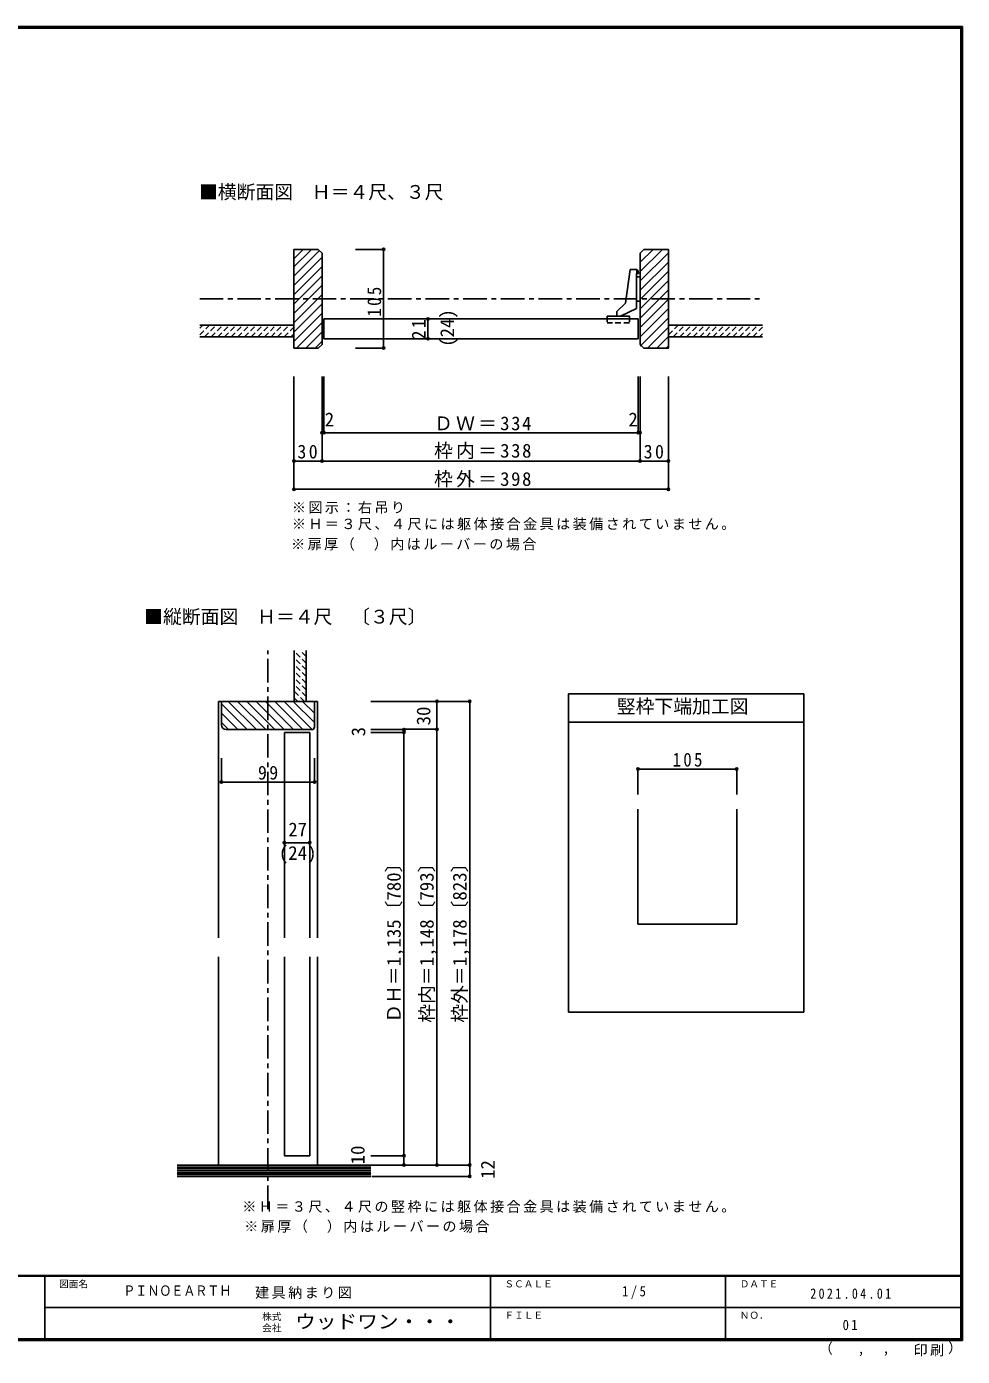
# Model space of a CAD drawing. Units: millimetres at full size, sheet at 1:5. Extents: x -973 to 977, y -718 to 696.
# Drawn here: x -18 to 977, y -718 to 696 of the extents above; entities that cross this region are included whole.
import ezdxf
from ezdxf.enums import TextEntityAlignment as Align

# ---------------------------------------------------------------- set-up
doc = ezdxf.new("R2010")
doc.units = ezdxf.units.MM
doc.header["$LTSCALE"] = 5
doc.header["$PDMODE"] = 32
doc.header["$PDSIZE"] = 2.5
doc.linetypes.add('CHAIN1', pattern=[8, 5, -1, 1, -1])
doc.linetypes.add('DASHED1', pattern=[1.8, 1.2, -0.6])
for name, color, linetype in [('0-0_補助線', 3, 'Continuous'), ('0-1_通り芯', 4, 'CHAIN1'), ('0-3_仕上げ', 2, 'Continuous'), ('0-4_枠', 3, 'Continuous'), ('0-6_扉', 6, 'Continuous'), ('0-7_金物', 7, 'Continuous'), ('0-A_文字', 7, 'Continuous'), ('0-B_寸法', 7, 'Continuous'), ('0-C_ハッチ', 4, 'DASHED1'), ('F-1_枠', 6, 'Continuous'), ('F-A_文字', 7, 'Continuous')]:
    doc.layers.add(name, color=color, linetype=linetype)
doc.styles.add('ＭＳ ゴシック', font='')
doc.styles.get('ＭＳ ゴシック').set_extended_font_data('MS Gothic')

msp = doc.modelspace()

# ---------------------------------------------------------------- linework, layer by layer
at = {"layer": '0-0_補助線'}
for p, q in [((558.146, -13.5), (808.146, -13.5)), ((558.146, -352.005), (558.146, -13.5)), ((808.146, -352.005), (808.146, -13.5)), ((558.146, -43.5), (808.146, -43.5)), ((631.831, -136.109), (631.831, -258.475)), ((736.831, -136.109), (736.831, -258.475)), ((631.831, -258.475), (736.831, -258.475)), ((808.146, -352.005), (558.146, -352.005))]:
    msp.add_line(p, q, dxfattribs=at)
at = {"layer": '0-0_補助線', "color": 4}
for p, q in [((631.831, -93.488), (736.831, -93.488)), ((631.831, -93.488), (631.831, -120.621)), ((736.831, -93.488), (736.831, -120.621))]:
    msp.add_line(p, q, dxfattribs=at)
at = {"layer": '0-0_補助線', "color": 7}
for p in [(631.831, -93.488), (736.831, -93.488)]:
    msp.add_point(p, dxfattribs=at)
at = {"layer": '0-1_通り芯'}
for p, q in [((166.176, 406.5), (764.176, 406.5)), ((238.646, -561.299), (238.646, 32.5))]:
    msp.add_line(p, q, dxfattribs=at)
at = {"layer": '0-3_仕上げ'}
for p, q in [((266.176, 378.5), (166.176, 378.5)), ((664.176, 378.5), (764.176, 378.5)), ((266.176, 366), (166.176, 366)), ((664.176, 366), (764.176, 366)), ((266.646, -21.5), (266.646, 32.5)), ((279.146, -21.5), (279.146, 32.5)), ((266.646, -21.5), (279.146, -21.5)), ((142.146, -514.5), (348.146, -514.5)), ((142.146, -526.5), (348.146, -526.5))]:
    msp.add_line(p, q, dxfattribs=at)
at = {"layer": '0-3_仕上げ', "color": 7}
for p, q in [((348.146, -516.5), (142.146, -516.5)), ((348.146, -518.5), (142.146, -518.5)), ((348.146, -520.5), (142.146, -520.5)), ((348.146, -522.5), (142.146, -522.5)), ((348.146, -524.5), (142.146, -524.5))]:
    msp.add_line(p, q, dxfattribs=at)
at = {"layer": '0-4_枠'}
for p, q in [((292.176, 459), (266.176, 459)), ((266.176, 354), (266.176, 459)), ((292.176, 459), (296.176, 455)), ((296.176, 358), (296.176, 455)), ((638.176, 459), (634.176, 455)), ((634.176, 358), (634.176, 455)), ((638.176, 459), (664.176, 459)), ((664.176, 354), (664.176, 459)), ((292.176, 354), (266.176, 354)), ((296.176, 358), (292.176, 354)), ((288.146, -21.5), (189.146, -21.5)), ((189.146, -46.5), (189.146, -21.5)), ((288.146, -21.5), (288.146, -48.5)), ((194.146, -51.5), (285.146, -51.5))]:
    msp.add_line(p, q, dxfattribs=at)
at = {"layer": '0-4_枠', "color": 4}
for p, q in [((202.146, -21.5), (186.146, -21.5)), ((186.146, -273), (186.146, -21.5)), ((288.146, -21.5), (291.146, -21.5)), ((291.146, -273), (291.146, -21.5)), ((186.146, -514.5), (186.146, -293)), ((291.146, -514.5), (291.146, -293))]:
    msp.add_line(p, q, dxfattribs=at)
at = {"layer": '0-4_枠'}
msp.add_lwpolyline([(634.176, 358), (638.176, 354), (664.176, 354)], dxfattribs=at)
for centre, radius, start, end in [((194.146, -46.5), 5, 180, 270), ((285.146, -48.5), 3, 270, 0)]:
    msp.add_arc(centre, radius, start, end, dxfattribs=at)
at = {"layer": '0-6_扉'}
for p, q in [((298.176, 385), (632.176, 385)), ((298.176, 385), (298.176, 364)), ((632.176, 385), (632.176, 364)), ((298.176, 364), (632.176, 364)), ((283.146, -54.5), (256.146, -54.5)), ((256.146, -54.5), (256.146, -273)), ((283.146, -54.5), (283.146, -273)), ((256.146, -293), (256.146, -504.5)), ((283.146, -293), (283.146, -504.5)), ((256.146, -504.5), (283.146, -504.5))]:
    msp.add_line(p, q, dxfattribs=at)
at = {"layer": '0-7_金物'}
for p, q in [((623.576, 437.742), (618.656, 401.751)), ((623.576, 437.742), (630.576, 437.791)), ((630.576, 437.791), (630.426, 429.741)), ((634.176, 429.741), (630.426, 429.741)), ((630.426, 403.841), (630.426, 429.741)), ((632.194, 436.103), (630.567, 437.323)), ((630.982, 433.072), (632.409, 433.309)), ((632.194, 436.103), (632.409, 433.309)), ((634.176, 429.741), (634.176, 403.841)), ((618.656, 401.751), (609.563, 393.062)), ((613.197, 388), (630.375, 395.984)), ((630.375, 395.984), (630.426, 404.291)), ((634.176, 403.841), (630.424, 403.841)), ((622.784, 388), (599.234, 388)), ((609.563, 393.062), (609.322, 388))]:
    msp.add_line(p, q, dxfattribs=at)
at = {"layer": '0-7_金物', "linetype": 'DASHED1'}
for p, q in [((599.234, 388), (599.234, 381.01)), ((622.784, 388), (622.784, 381.01)), ((622.784, 381.01), (599.234, 381.01))]:
    msp.add_line(p, q, dxfattribs=at)
at = {"layer": '0-7_金物'}
msp.add_lwpolyline([(630.982, 433.072), (630.982, 434.284), (630.515, 434.518)], dxfattribs=at)
at = {"layer": '0-B_寸法', "color": 4}
for p, q in [((396.712, 385), (408.605, 385)), ((408.605, 385), (408.605, 364)), ((331.611, 354), (361.611, 354)), ((396.712, 364), (408.605, 364)), ((266.176, 324), (266.176, 204)), ((296.176, 264), (296.176, 324)), ((296.176, 324), (296.176, 234)), ((298.176, 264), (298.176, 324)), ((632.176, 264), (632.176, 324)), ((634.176, 264), (634.176, 324)), ((634.176, 324), (634.176, 234)), ((664.176, 324), (664.176, 204)), ((634.176, 264), (296.176, 264)), ((266.176, 234), (664.176, 234)), ((266.176, 204), (664.176, 204)), ((348.146, -21.5), (453.146, -21.5)), ((453.146, -21.5), (362.146, -21.5)), ((418.146, -21.5), (418.146, -514.5)), ((453.146, -526.5), (453.146, -21.5)), ((348.146, -51.5), (383.146, -51.5)), ((348.146, -54.5), (383.146, -54.5)), ((383.146, -51.174), (418.146, -51.174)), ((383.146, -514.5), (383.146, -51.5)), ((189.146, -107.331), (189.146, -81.96)), ((288.146, -107.331), (288.146, -81.96)), ((288.146, -107.331), (189.146, -107.331)), ((256.146, -160.929), (256.146, -171.844)), ((348.146, -504.5), (383.146, -504.5)), ((348.146, -514.5), (453.146, -514.5)), ((383.146, -514.5), (418.146, -514.5)), ((349.052, -526.5), (453.146, -526.5))]:
    msp.add_line(p, q, dxfattribs=at)
for points in [[(331.611, 459), (361.611, 459), (361.611, 354)], [(283.146, -160.929), (283.146, -171.844), (256.146, -171.844)]]:
    msp.add_lwpolyline(points, dxfattribs=at)
at = {"layer": '0-B_寸法'}
for p in [(361.611, 459), (408.605, 385), (361.611, 354), (408.605, 364), (296.176, 264), (298.176, 264), (632.176, 264), (634.176, 264), (266.176, 234), (296.176, 234), (634.176, 234), (664.176, 234), (266.176, 204), (664.176, 204), (418.146, -21.5), (453.146, -21.5), (383.146, -51.5), (383.146, -54.5), (418.146, -51.174), (189.146, -107.331), (288.146, -107.331), (256.146, -171.844), (283.146, -171.844), (383.146, -504.5), (383.146, -514.5), (418.146, -514.5), (418.146, -514.5), (453.146, -514.5), (453.146, -514.5), (453.146, -526.5)]:
    msp.add_point(p, dxfattribs=at)
at = {"layer": '0-C_ハッチ', "linetype": 'Continuous'}
for p, q in [((266.176, 440.35), (284.826, 459)), ((266.176, 449.088), (276.089, 459)), ((266.176, 430.451), (293.451, 457.725)), ((634.176, 445.274), (647.903, 459)), ((634.176, 435.374), (657.802, 459)), ((634.176, 425.475), (664.176, 455.475)), ((266.176, 420.551), (296.176, 450.551)), ((266.176, 410.652), (296.176, 440.652)), ((634.176, 415.575), (664.176, 445.575)), ((266.176, 400.752), (296.176, 430.752)), ((634.176, 405.676), (664.176, 435.676)), ((634.176, 395.776), (664.176, 425.776)), ((266.176, 390.853), (296.176, 420.853)), ((266.176, 380.953), (296.176, 410.953)), ((634.176, 385.877), (664.176, 415.877)), ((266.176, 371.054), (296.176, 401.054)), ((634.176, 375.977), (664.176, 405.977)), ((634.176, 366.078), (664.176, 396.078)), ((266.176, 361.154), (296.176, 391.154)), ((634.176, 356.178), (664.176, 386.178)), ((268.922, 354), (296.176, 381.255)), ((278.821, 354), (296.176, 371.355)), ((641.898, 354), (664.176, 376.279)), ((288.721, 354), (296.176, 361.456)), ((651.797, 354), (664.176, 366.379)), ((661.697, 354), (664.176, 356.48)), ((216.418, -51.5), (189.146, -24.228)), ((226.318, -51.5), (196.318, -21.5)), ((236.217, -51.5), (206.217, -21.5)), ((246.117, -51.5), (216.117, -21.5)), ((256.016, -51.5), (226.016, -21.5)), ((265.916, -51.5), (235.916, -21.5)), ((275.815, -51.5), (245.815, -21.5)), ((285.715, -51.5), (255.715, -21.5)), ((288.146, -44.032), (265.614, -21.5)), ((288.146, -34.133), (275.514, -21.5)), ((206.519, -51.5), (189.146, -34.128)), ((196.619, -51.5), (189.146, -44.027))]:
    msp.add_line(p, q, dxfattribs=at)
at = {"layer": '0-C_ハッチ'}
for p, q in [((166.176, 375.148), (169.529, 378.5)), ((166.176, 368.076), (176.6, 378.5)), ((171.171, 366), (183.671, 378.5)), ((178.242, 366), (190.742, 378.5)), ((185.313, 366), (197.813, 378.5)), ((192.384, 366), (204.884, 378.5)), ((199.455, 366), (211.955, 378.5)), ((206.526, 366), (219.026, 378.5)), ((213.597, 366), (226.097, 378.5)), ((220.668, 366), (233.168, 378.5)), ((227.739, 366), (240.239, 378.5)), ((234.81, 366), (247.31, 378.5)), ((241.882, 366), (254.382, 378.5)), ((248.953, 366), (261.453, 378.5)), ((256.024, 366), (266.176, 376.153)), ((263.095, 366), (266.176, 369.081)), ((664.176, 368.074), (674.603, 378.5)), ((669.174, 366), (681.674, 378.5)), ((676.245, 366), (688.745, 378.5)), ((683.316, 366), (695.816, 378.5)), ((690.387, 366), (702.887, 378.5)), ((697.458, 366), (709.958, 378.5)), ((704.529, 366), (717.029, 378.5)), ((711.6, 366), (724.1, 378.5)), ((718.671, 366), (731.171, 378.5)), ((725.742, 366), (738.242, 378.5)), ((732.813, 366), (745.313, 378.5)), ((739.884, 366), (752.384, 378.5)), ((746.955, 366), (759.455, 378.5)), ((754.026, 366), (764.176, 376.15)), ((761.097, 366), (764.176, 369.079)), ((279.146, 19.16), (266.646, 31.66)), ((279.146, 26.231), (272.877, 32.5)), ((279.146, 12.089), (266.646, 24.588)), ((279.146, 5.018), (266.646, 17.517)), ((279.146, -2.054), (266.646, 10.446)), ((279.146, -9.125), (266.646, 3.375)), ((279.146, -16.196), (266.646, -3.696)), ((277.38, -21.5), (266.646, -10.767)), ((270.309, -21.5), (266.646, -17.838))]:
    msp.add_line(p, q, dxfattribs=at)
at = {"layer": 'F-1_枠'}
for p, q in [((-973.347, 695.833), (976.653, 695.833)), ((-973.347, 695), (976.653, 695)), ((-973.347, 694.167), (976.653, 694.167)), ((974.986, 695.833), (974.986, -700.833)), ((975.82, 695.833), (975.82, -700.833)), ((976.653, 695.833), (976.653, -700.833)), ((976.653, -631.667), (-973.347, -631.667)), ((976.653, -632.5), (-973.347, -632.5)), ((1.653, -632.5), (1.653, -699.167)), ((474.986, -632.5), (474.986, -699.167)), ((724.986, -632.5), (724.986, -699.167)), ((1.653, -665.833), (974.986, -665.834)), ((976.653, -699.167), (-973.347, -699.167)), ((976.653, -700), (-973.347, -700)), ((976.653, -700.833), (-973.347, -700.833))]:
    msp.add_line(p, q, dxfattribs=at)

# ---------------------------------------------------------------- texts
at = {"layer": '0-0_補助線', "color": 7, "style": 'ＭＳ ゴシック'}
msp.add_text('(24)', height=14.66, rotation=90, dxfattribs=at).set_placement((440.838, 355.463), align=Align.BOTTOM_LEFT)
msp.add_text('竪枠下端加工図', height=14.66, dxfattribs=at).set_placement((609.396, -38.5), align=Align.BOTTOM_LEFT)
at = {"layer": '0-0_補助線', "color": 7, "attachment_point": 7, "style": 'ＭＳ ゴシック'}
for s, insert, char_height in [('\\T1.17;※扉厚（\u3000）内はルーバーの場合', (263.219, 138.757), 11), ('\\T1.27;\\W0.9;105', (668.641, -90.988), 14.66)]:
    msp.add_mtext(s, dxfattribs=dict(at, insert=insert, char_height=char_height))
at = {"layer": '0-A_文字', "style": 'ＭＳ ゴシック'}
msp.add_text('■横断面図\u3000Ｈ＝４尺、３尺', height=14.66, dxfattribs=at).set_placement((165.335, 508.323), align=Align.BOTTOM_LEFT)
at = {"layer": '0-A_文字', "char_height": 11, "attachment_point": 7, "style": 'ＭＳ ゴシック'}
for s, insert in [('\\T1.17;※Ｈ＝３尺、４尺の竪枠には躯体接合金具は装備されていません。', (211.347, -565.25)), ('\\T1.17;※扉厚（\u3000）内はルーバーの場合', (213.423, -586.51))]:
    msp.add_mtext(s, dxfattribs=dict(at, insert=insert))
at = {"layer": '0-B_寸法', "style": 'ＭＳ ゴシック'}
for s, p in [('2', (299.038, 266.5)), ('2', (621.735, 266.5)), ('■縦断面図\u3000Ｈ＝４尺\u3000〔３尺〕', (107.146, 56.805)), ('27', (260.271, -169.344)), ('(24)', (250.271, -194.344))]:
    msp.add_text(s, height=14.66, dxfattribs=at).set_placement(p, align=Align.BOTTOM_LEFT)
for s, p in [('30', (415.646, -46.962)), ('3', (346.452, -58.673)), ('ＤＨ＝1,135〔780〕', (384.146, -363.095)), ('枠内＝1,148〔793〕', (419.146, -363.095)), ('枠外＝1,178〔823〕', (454.146, -363.095)), ('10', (345.722, -513.627)), ('12', (483.939, -529.13))]:
    msp.add_text(s, height=14.66, rotation=90, dxfattribs=at).set_placement(p, align=Align.BOTTOM_LEFT)
at = {"layer": '0-B_寸法', "char_height": 14.66, "attachment_point": 7, "rotation": 90, "style": 'ＭＳ ゴシック'}
for s, insert in [('\\T1.27;\\W0.9;105', (359.111, 387.5)), ('\\T1.27;\\W0.95;21', (406.105, 363.25))]:
    msp.add_mtext(s, dxfattribs=dict(at, insert=insert))
at = {"layer": '0-B_寸法', "attachment_point": 7, "style": 'ＭＳ ゴシック'}
for s, insert, char_height in [('\\T1.17;ＤＷ＝334', (415.176, 266.5), 14.66), ('\\T1.27;\\W0.95;30', (269.926, 236.5), 14.66), ('\\T1.17;枠内＝338', (415.176, 236), 14.66), ('\\T1.27;\\W0.95;30', (637.926, 236.5), 14.66), ('\\T1.17;枠外＝398', (415.176, 206), 14.66), ('\\T1.17;※図示：右吊り', (264.03, 177.92), 11), ('\\T1.17;※Ｈ＝３尺、４尺には躯体接合金具は装備されていません。', (264.03, 160.42), 11), ('\\T1.27;\\W0.95;99', (228.021, -104.831), 14.66)]:
    msp.add_mtext(s, dxfattribs=dict(at, insert=insert, char_height=char_height))
at = {"layer": 'F-A_文字', "style": 'ＭＳ ゴシック'}
for s, height, p in [('図面名', 7.331, (16.653, -646.667)), ('ＳＣＡＬＥ', 7.331, (489.986, -646.667)), ('ＤＡＴＥ', 7.331, (739.986, -646.667)), ('株式', 7.331, (232.486, -681.5)), ('ＦＩＬＥ', 7.331, (489.986, -680)), ('ＮＯ．', 7.331, (739.986, -680.001)), ('会社', 7.331, (232.486, -693.5)), ('（', 11, (823.992, -718.052)), ('）', 11, (961.387, -717.355)), (',', 11, (865.199, -718.052)), (',', 11, (891.686, -717.588))]:
    msp.add_text(s, height=height, dxfattribs=at).set_placement(p, align=Align.BOTTOM_LEFT)
for s, height, width, p in [('ＰＩＮＯＥＡＲＴＨ', 11, 0.85, (84.986, -656.667)), ('ウッドワン・・・', 14.66, 1.1, (267.486, -692.5))]:
    msp.add_text(s, height=height, dxfattribs=dict(at, width=width)).set_placement(p, align=Align.BOTTOM_LEFT)
at = {"layer": 'F-A_文字', "char_height": 11, "attachment_point": 7, "style": 'ＭＳ ゴシック'}
for s, insert in [('\\T1.17;建具納まり図', (224.986, -656.667)), ('\\T1.38;\\W0.9;1/5', (614.986, -656.667)), ('\\T1.39;\\W0.85;2021.04.01', (814.986, -656.667)), ('\\T1.36;\\W0.9;01', (849.361, -690.001)), ('\\T1.17;印刷', (924.678, -717.82))]:
    msp.add_mtext(s, dxfattribs=dict(at, insert=insert))

doc.saveas('drawing.dxf')
